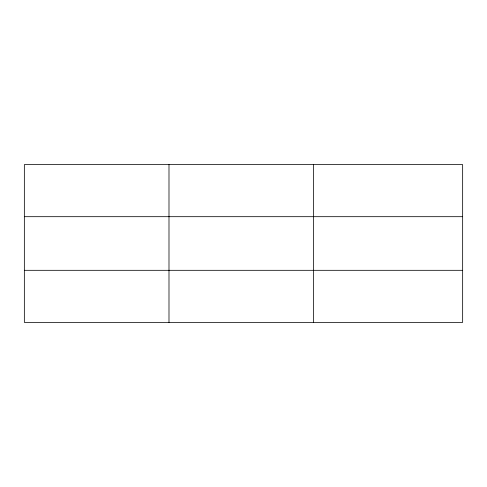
<?xml version="1.0" encoding="UTF-8"?>
<svg xmlns="http://www.w3.org/2000/svg" width="487" height="487" viewBox="0 0 487 487"><rect width="100%" height="100%" fill="white"/><g stroke="black" fill="none" stroke-linecap="round" stroke-linejoin="round"><path stroke-width="0.73" d="M168.989 322.376L168.989 164.624M313.628 322.376L313.628 164.624M462.65 270.315L462.65 322.376L24.35 322.376L24.35 164.624L462.65 164.624L462.65 270.315L24.35 270.315M24.35 216.685L462.65 216.685"/></g></svg>
